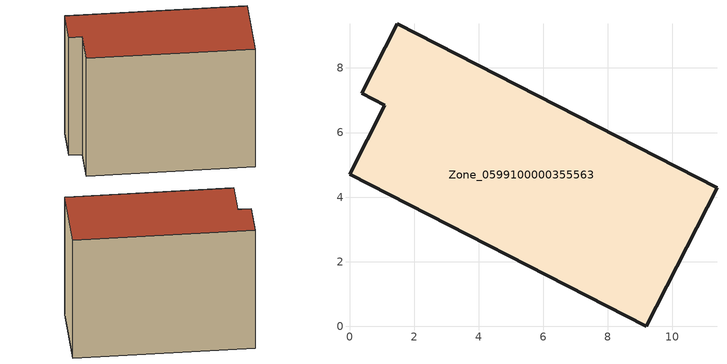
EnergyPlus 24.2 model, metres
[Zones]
Zone_0599100000355563
 floor ground (C_G): 11.38,4.29 9.18,0 0,4.71 1.09,6.84 0.37,7.21 1.48,9.37 z3.88
 wall outside (C_F): 9.18,0 11.38,4.29 1.48,9.37 0.37,7.21 1.09,6.84 0,4.71 9.18,0 z3.88:12.42
 roof outside (C_R): 0,4.71 9.18,0 11.38,4.29 1.48,9.37 0.37,7.21 1.09,6.84 z12.42
[BUILDING]
Pand.0599100000355563: North Axis=0; Terrain=City; Loads Convergence Tolerance Value=0.04; Temperature Convergence Tolerance Value=0.4; Solar Distribution=FullExterior; Maximum Number of Warmup Days=25; Minimum Number of Warmup Days=1
[Site:Location]
Rotterdam.The.Hague.AP_ZH_NLD Design_Conditions: Latitude=51.96; Longitude=4.45; Time Zone=1; Elevation=-4.5
[SITE:GROUNDTEMPERATURE:BUILDINGSURFACE]
18, 18, 18, 18, 18, 18, 18, 18, 18, 18, 18, 18
[MATERIAL] Thermal Absorptance=0.9; Solar Absorptance=0.7; Visible Absorptance=0.7
Name | Roughness | Thickness | Conductivity | Density | Specific Heat
G.TI.1992-2005 | MediumSmooth | 0.15 | 0.06 | 540 | 1210
F.TI.1992-2005 | Rough | 0.3 | 0.12 | 1920 | 840
R.TI.1992-2005 | MediumRough | 0.2 | 0.08 | 1500 | 1000
[CONSTRUCTION]
C_G: G.TI.1992-2005
C_F: F.TI.1992-2005
C_R: R.TI.1992-2005
[ZONE]
Zone_0599100000355563: Type=1; Multiplier=1; Ceiling Height=Autocalculate; Volume=Autocalculate; Floor Area=autocalculate; Part of Total Floor Area=Yes
[ZONEINFILTRATION:DESIGNFLOWRATE]
Infil_Zone_0599100000355563: Zone or ZoneList or Space or SpaceList=Zone_0599100000355563; Schedule=AlwaysOn; Design Flow Rate Calculation Method=Flow/Area; Flow Rate per Floor Area=0.0015; Constant Term Coefficient=1; Temperature Term Coefficient=0; Velocity Term Coefficient=0; Velocity Squared Term Coefficient=0
[HVACTEMPLATE:ZONE:IDEALLOADSAIRSYSTEM]
Zone_0599100000355563: Maximum Heating Supply Air Temperature=50; Minimum Cooling Supply Air Temperature=13; Maximum Heating Supply Air Humidity Ratio=0.0156; Minimum Cooling Supply Air Humidity Ratio=0.0077; Heating Limit=NoLimit; Cooling Limit=NoLimit; Dehumidification Control Type=ConstantSensibleHeatRatio; Cooling Sensible Heat Ratio=0.7; Dehumidification Setpoint=60; Humidification Control Type=None; Humidification Setpoint=30; Outdoor Air Method=None; Outdoor Air Flow Rate per Person=0.00944; Outdoor Air Flow Rate per Zone Floor Area=0; Outdoor Air Flow Rate per Zone=0; Demand Controlled Ventilation Type=None; Outdoor Air Economizer Type=NoEconomizer; Heat Recovery Type=None; Sensible Heat Recovery Effectiveness=0.7; Latent Heat Recovery Effectiveness=0.65
[ZONECONTROL:THERMOSTAT]
ThermostatControl_Zone_0599100000355563: Zone or ZoneList=Zone_0599100000355563; Control Type Schedule=DualSetpointControlType; Control 1=Thermostat_Zone_0599100000355563; Temperature Difference Between Cutout And Setpoint=0
[THERMOSTATSETPOINT:DUALSETPOINT]
Thermostat_Zone_0599100000355563: Heating Setpoint Temperature Schedule=HeatingSetpoint_Zone_0599100000355563; Cooling Setpoint Temperature Schedule=CoolingSetpoint_Zone_0599100000355563
[SCHEDULE:COMPACT]
HeatingSetpoint_Zone_0599100000355563: Through: 12/31, For: AllDays, Until: 24:00, 21
CoolingSetpoint_Zone_0599100000355563: Through: 12/31, For: AllDays, Until: 24:00, 24
DualSetpointControlType: Through: 12/31, For: AllDays, Until: 24:00, 4
AlwaysOn: Through: 12/31, For: AllDays, Until: 24:00, 1
